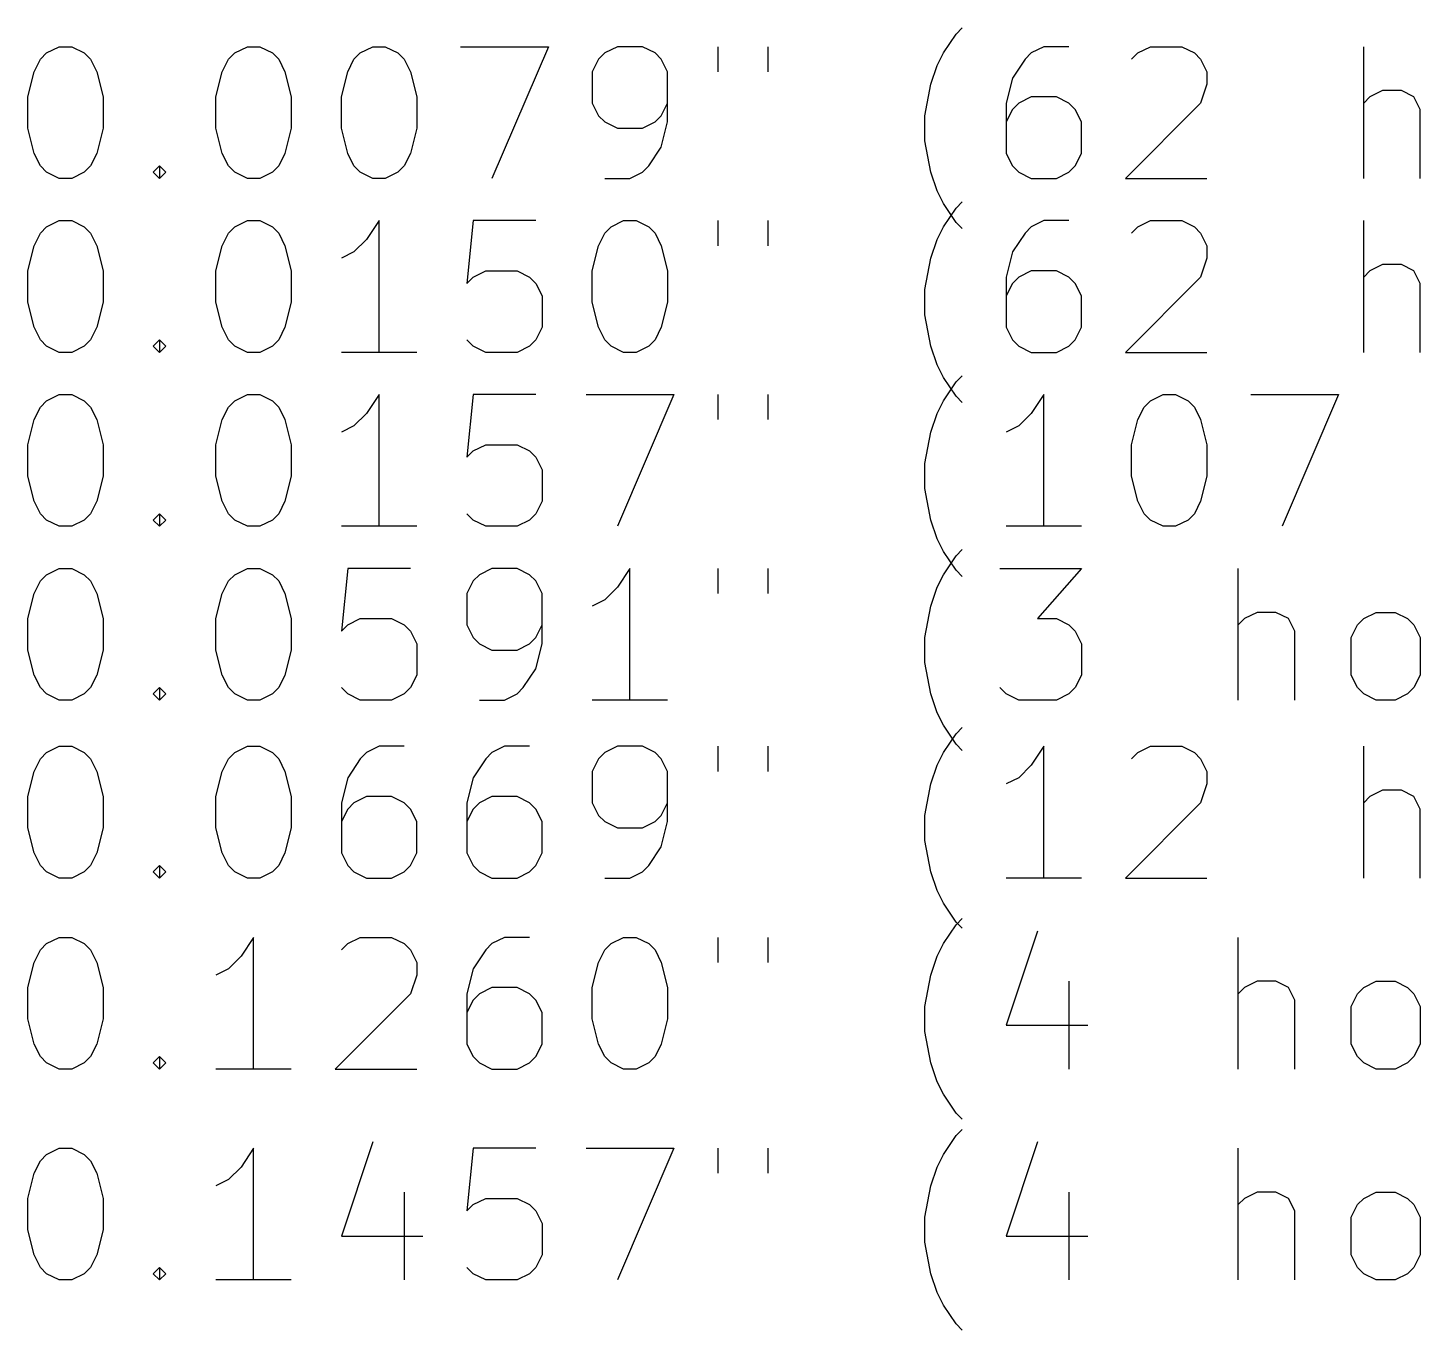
# Model space of a CAD drawing. Extents: x 101 to 193, y -175 to -54.
# Drawn here: x 124.63 to 145.77, y -174.77 to -155 of the extents above; entities that cross this region are included whole.
import ezdxf

# ---------------------------------------------------------------- set-up
doc = ezdxf.new("R2010")
doc.units = 0
doc.layers.add('BLACK', color=7, linetype='CONTINUOUS')

msp = doc.modelspace()

# ---------------------------------------------------------------- linework, layer by layer
at = {"layer": 'BLACK', "linetype": 'CONTINUOUS'}
for p, q in [((138.534914, -155.383076), (138.72539, -155.097361)), ((138.72539, -155.097361), (138.820629, -155.002123)), ((124.820627, -155.478314), (124.915865, -155.383076)), ((124.915865, -155.383076), (125.106341, -155.287838)), ((125.106341, -155.287838), (125.296818, -155.287838)), ((125.296818, -155.287838), (125.487294, -155.383076)), ((125.487294, -155.383076), (125.582532, -155.478314)), ((127.67777, -155.478314), (127.773008, -155.383076)), ((127.773008, -155.383076), (127.963484, -155.287838)), ((127.963484, -155.287838), (128.153961, -155.287838)), ((128.153961, -155.287838), (128.344437, -155.383076)), ((128.344437, -155.383076), (128.439675, -155.478314)), ((129.582532, -155.478314), (129.67777, -155.383076)), ((129.67777, -155.383076), (129.868246, -155.287838)), ((129.868246, -155.287838), (130.058723, -155.287838)), ((130.058723, -155.287838), (130.249199, -155.383076)), ((130.249199, -155.383076), (130.344437, -155.478314)), ((131.20158, -155.287838), (132.534913, -155.287838)), ((132.534913, -155.287838), (131.67777, -157.287838)), ((133.392056, -155.383076), (133.296818, -155.478314)), ((133.582532, -155.287838), (133.392056, -155.383076)), ((133.963485, -155.287838), (133.582532, -155.287838)), ((134.153961, -155.383076), (133.963485, -155.287838)), ((134.249199, -155.478314), (134.153961, -155.383076)), ((135.106342, -155.287838), (135.106342, -155.66879)), ((135.868247, -155.287838), (135.868247, -155.66879)), ((138.439676, -155.573552), (138.534914, -155.383076)), ((139.868247, -155.383076), (139.773009, -155.478314)), ((140.058723, -155.287838), (139.868247, -155.383076)), ((140.439676, -155.287838), (140.058723, -155.287838)), ((141.392057, -155.478314), (141.487295, -155.383076)), ((141.487295, -155.383076), (141.677771, -155.287838)), ((141.677771, -155.287838), (142.153962, -155.287838)), ((142.153962, -155.287838), (142.344438, -155.383076)), ((142.344438, -155.383076), (142.439676, -155.478314)), ((144.915867, -157.287838), (144.915867, -155.287838)), ((124.725389, -155.66879), (124.820627, -155.478314)), ((125.582532, -155.478314), (125.67777, -155.66879)), ((127.582532, -155.66879), (127.67777, -155.478314)), ((128.439675, -155.478314), (128.534913, -155.66879)), ((129.487294, -155.66879), (129.582532, -155.478314)), ((130.344437, -155.478314), (130.439675, -155.66879)), ((133.296818, -155.478314), (133.20158, -155.66879)), ((134.344437, -155.66879), (134.249199, -155.478314)), ((138.344438, -155.859266), (138.439676, -155.573552)), ((139.773009, -155.478314), (139.582533, -155.764028)), ((142.439676, -155.478314), (142.534914, -155.66879)), ((124.630151, -156.049742), (124.725389, -155.66879)), ((125.67777, -155.66879), (125.773008, -156.049742)), ((127.487294, -156.049742), (127.582532, -155.66879)), ((128.534913, -155.66879), (128.630151, -156.049742)), ((129.392056, -156.049742), (129.487294, -155.66879)), ((130.439675, -155.66879), (130.534913, -156.049742)), ((133.20158, -155.66879), (133.20158, -156.14498)), ((134.344437, -156.430695), (134.344437, -155.66879)), ((139.582533, -155.764028), (139.487295, -156.14498)), ((142.534914, -155.66879), (142.534914, -155.859266)), ((138.2492, -156.335457), (138.344438, -155.859266)), ((142.534914, -155.859266), (142.439676, -156.14498)), ((145.201581, -155.954504), (145.011105, -156.049742)), ((145.487296, -155.954504), (145.201581, -155.954504)), ((145.677772, -156.049742), (145.487296, -155.954504)), ((124.630151, -156.525933), (124.630151, -156.049742)), ((125.773008, -156.049742), (125.773008, -156.525933)), ((127.487294, -156.525933), (127.487294, -156.049742)), ((128.630151, -156.049742), (128.630151, -156.525933)), ((129.392056, -156.525933), (129.392056, -156.049742)), ((130.534913, -156.049742), (130.534913, -156.525933)), ((133.20158, -156.14498), (133.296818, -156.335457)), ((134.249199, -156.335457), (134.344437, -156.14498)), ((139.487295, -156.14498), (139.487295, -156.906885)), ((139.582533, -156.240219), (139.487295, -156.430695)), ((139.677771, -156.14498), (139.582533, -156.240219)), ((139.868247, -156.049742), (139.677771, -156.14498)), ((140.2492, -156.049742), (139.868247, -156.049742)), ((140.439676, -156.14498), (140.2492, -156.049742)), ((140.534914, -156.240219), (140.439676, -156.14498)), ((140.630152, -156.430695), (140.534914, -156.240219)), ((142.439676, -156.14498), (141.296819, -157.287838)), ((145.011105, -156.049742), (144.915867, -156.14498)), ((145.77301, -156.240219), (145.677772, -156.049742)), ((145.77301, -157.287838), (145.77301, -156.240219)), ((133.296818, -156.335457), (133.392056, -156.430695)), ((133.392056, -156.430695), (133.582532, -156.525933)), ((133.963485, -156.525933), (134.153961, -156.430695)), ((134.153961, -156.430695), (134.249199, -156.335457)), ((134.249199, -156.811647), (134.344437, -156.430695)), ((138.2492, -156.716409), (138.2492, -156.335457)), ((140.630152, -156.906885), (140.630152, -156.430695)), ((124.725389, -156.906885), (124.630151, -156.525933)), ((125.773008, -156.525933), (125.67777, -156.906885)), ((127.582532, -156.906885), (127.487294, -156.525933)), ((128.630151, -156.525933), (128.534913, -156.906885)), ((129.487294, -156.906885), (129.392056, -156.525933)), ((130.534913, -156.525933), (130.439675, -156.906885)), ((133.582532, -156.525933), (133.963485, -156.525933)), ((134.058723, -157.097361), (134.249199, -156.811647)), ((138.344438, -157.1926), (138.2492, -156.716409)), ((124.820627, -157.097361), (124.725389, -156.906885)), ((125.67777, -156.906885), (125.582532, -157.097361)), ((127.67777, -157.097361), (127.582532, -156.906885)), ((128.534913, -156.906885), (128.439675, -157.097361)), ((129.582532, -157.097361), (129.487294, -156.906885)), ((130.439675, -156.906885), (130.344437, -157.097361)), ((139.487295, -156.906885), (139.582533, -157.097361)), ((140.534914, -157.097361), (140.630152, -156.906885)), ((124.915865, -157.1926), (124.820627, -157.097361)), ((125.106341, -157.287838), (124.915865, -157.1926)), ((125.296818, -157.287838), (125.106341, -157.287838)), ((125.487294, -157.1926), (125.296818, -157.287838)), ((125.582532, -157.097361), (125.487294, -157.1926)), ((126.534913, -157.1926), (126.630151, -157.097361)), ((126.630151, -157.287838), (126.534913, -157.1926)), ((126.630151, -157.097361), (126.725389, -157.1926)), ((126.630151, -157.097361), (126.630151, -157.287838)), ((126.725389, -157.1926), (126.630151, -157.287838)), ((127.773008, -157.1926), (127.67777, -157.097361)), ((127.963484, -157.287838), (127.773008, -157.1926)), ((128.153961, -157.287838), (127.963484, -157.287838)), ((128.344437, -157.1926), (128.153961, -157.287838)), ((128.439675, -157.097361), (128.344437, -157.1926)), ((129.67777, -157.1926), (129.582532, -157.097361)), ((129.868246, -157.287838), (129.67777, -157.1926)), ((130.058723, -157.287838), (129.868246, -157.287838)), ((130.249199, -157.1926), (130.058723, -157.287838)), ((130.344437, -157.097361), (130.249199, -157.1926)), ((133.392056, -157.287838), (133.773008, -157.287838)), ((133.773008, -157.287838), (133.963485, -157.1926)), ((133.963485, -157.1926), (134.058723, -157.097361)), ((138.439676, -157.478314), (138.344438, -157.1926)), ((139.582533, -157.097361), (139.677771, -157.1926)), ((139.677771, -157.1926), (139.868247, -157.287838)), ((139.868247, -157.287838), (140.2492, -157.287838)), ((140.2492, -157.287838), (140.439676, -157.1926)), ((140.439676, -157.1926), (140.534914, -157.097361)), ((141.296819, -157.287838), (142.534914, -157.287838)), ((138.534914, -157.66879), (138.439676, -157.478314)), ((138.72539, -157.954504), (138.534914, -157.66879)), ((138.72539, -157.737361), (138.820629, -157.642123)), ((124.915865, -158.023076), (125.106341, -157.927838)), ((125.106341, -157.927838), (125.296818, -157.927838)), ((125.296818, -157.927838), (125.487294, -158.023076)), ((127.773008, -158.023076), (127.963484, -157.927838)), ((127.963484, -157.927838), (128.153961, -157.927838)), ((128.153961, -157.927838), (128.344437, -158.023076)), ((129.963484, -157.927838), (129.773008, -158.213552)), ((129.963484, -159.927838), (129.963484, -157.927838)), ((131.392056, -157.927838), (131.296818, -158.880219)), ((132.344437, -157.927838), (131.392056, -157.927838)), ((133.487294, -158.023076), (133.67777, -157.927838)), ((133.67777, -157.927838), (133.868247, -157.927838)), ((133.868247, -157.927838), (134.058723, -158.023076)), ((135.106342, -157.927838), (135.106342, -158.30879)), ((135.868247, -157.927838), (135.868247, -158.30879)), ((138.534914, -158.023076), (138.72539, -157.737361)), ((140.058723, -157.927838), (139.868247, -158.023076)), ((140.439676, -157.927838), (140.058723, -157.927838)), ((141.487295, -158.023076), (141.677771, -157.927838)), ((141.677771, -157.927838), (142.153962, -157.927838)), ((142.153962, -157.927838), (142.344438, -158.023076)), ((144.915867, -159.927838), (144.915867, -157.927838)), ((124.725389, -158.30879), (124.820627, -158.118314)), ((124.820627, -158.118314), (124.915865, -158.023076)), ((125.487294, -158.023076), (125.582532, -158.118314)), ((125.582532, -158.118314), (125.67777, -158.30879)), ((127.582532, -158.30879), (127.67777, -158.118314)), ((127.67777, -158.118314), (127.773008, -158.023076)), ((128.344437, -158.023076), (128.439675, -158.118314)), ((128.439675, -158.118314), (128.534913, -158.30879)), ((133.296818, -158.30879), (133.392056, -158.118314)), ((133.392056, -158.118314), (133.487294, -158.023076)), ((134.058723, -158.023076), (134.153961, -158.118314)), ((134.153961, -158.118314), (134.249199, -158.30879)), ((138.439676, -158.213552), (138.534914, -158.023076)), ((138.820629, -158.049742), (138.72539, -157.954504)), ((139.773009, -158.118314), (139.582533, -158.404028)), ((139.868247, -158.023076), (139.773009, -158.118314)), ((141.392057, -158.118314), (141.487295, -158.023076)), ((142.344438, -158.023076), (142.439676, -158.118314)), ((142.439676, -158.118314), (142.534914, -158.30879)), ((124.630151, -158.689742), (124.725389, -158.30879)), ((125.67777, -158.30879), (125.773008, -158.689742)), ((127.487294, -158.689742), (127.582532, -158.30879)), ((128.534913, -158.30879), (128.630151, -158.689742)), ((129.773008, -158.213552), (129.582532, -158.404028)), ((133.20158, -158.689742), (133.296818, -158.30879)), ((134.249199, -158.30879), (134.344437, -158.689742)), ((138.344438, -158.499266), (138.439676, -158.213552)), ((142.534914, -158.30879), (142.534914, -158.499266)), ((129.582532, -158.404028), (129.392056, -158.499266)), ((138.2492, -158.975457), (138.344438, -158.499266)), ((139.582533, -158.404028), (139.487295, -158.78498)), ((142.534914, -158.499266), (142.439676, -158.78498)), ((124.630151, -159.165933), (124.630151, -158.689742)), ((125.773008, -158.689742), (125.773008, -159.165933)), ((127.487294, -159.165933), (127.487294, -158.689742)), ((128.630151, -158.689742), (128.630151, -159.165933)), ((131.392056, -158.78498), (131.582532, -158.689742)), ((131.582532, -158.689742), (132.058723, -158.689742)), ((132.058723, -158.689742), (132.249199, -158.78498)), ((133.20158, -159.165933), (133.20158, -158.689742)), ((134.344437, -158.689742), (134.344437, -159.165933)), ((139.868247, -158.689742), (139.677771, -158.78498)), ((140.2492, -158.689742), (139.868247, -158.689742)), ((140.439676, -158.78498), (140.2492, -158.689742)), ((145.011105, -158.689742), (144.915867, -158.78498)), ((145.201581, -158.594504), (145.011105, -158.689742)), ((145.487296, -158.594504), (145.201581, -158.594504)), ((145.677772, -158.689742), (145.487296, -158.594504)), ((145.77301, -158.880219), (145.677772, -158.689742)), ((131.296818, -158.880219), (131.392056, -158.78498)), ((132.249199, -158.78498), (132.344437, -158.880219)), ((132.344437, -158.880219), (132.439675, -159.070695)), ((138.2492, -159.356409), (138.2492, -158.975457)), ((139.487295, -158.78498), (139.487295, -159.546885)), ((139.582533, -158.880219), (139.487295, -159.070695)), ((139.677771, -158.78498), (139.582533, -158.880219)), ((140.534914, -158.880219), (140.439676, -158.78498)), ((140.630152, -159.070695), (140.534914, -158.880219)), ((142.439676, -158.78498), (141.296819, -159.927838)), ((145.77301, -159.927838), (145.77301, -158.880219)), ((124.725389, -159.546885), (124.630151, -159.165933)), ((125.773008, -159.165933), (125.67777, -159.546885)), ((127.582532, -159.546885), (127.487294, -159.165933)), ((128.630151, -159.165933), (128.534913, -159.546885)), ((132.439675, -159.070695), (132.439675, -159.546885)), ((133.296818, -159.546885), (133.20158, -159.165933)), ((134.344437, -159.165933), (134.249199, -159.546885)), ((140.630152, -159.546885), (140.630152, -159.070695)), ((138.344438, -159.8326), (138.2492, -159.356409)), ((124.820627, -159.737361), (124.725389, -159.546885)), ((125.67777, -159.546885), (125.582532, -159.737361)), ((127.67777, -159.737361), (127.582532, -159.546885)), ((128.534913, -159.546885), (128.439675, -159.737361)), ((132.439675, -159.546885), (132.344437, -159.737361)), ((133.392056, -159.737361), (133.296818, -159.546885)), ((134.249199, -159.546885), (134.153961, -159.737361)), ((139.487295, -159.546885), (139.582533, -159.737361)), ((140.534914, -159.737361), (140.630152, -159.546885)), ((124.915865, -159.8326), (124.820627, -159.737361)), ((125.106341, -159.927838), (124.915865, -159.8326)), ((125.487294, -159.8326), (125.296818, -159.927838)), ((125.582532, -159.737361), (125.487294, -159.8326)), ((126.534913, -159.8326), (126.630151, -159.737361)), ((126.630151, -159.927838), (126.534913, -159.8326)), ((126.630151, -159.737361), (126.725389, -159.8326)), ((126.630151, -159.737361), (126.630151, -159.927838)), ((126.725389, -159.8326), (126.630151, -159.927838)), ((127.773008, -159.8326), (127.67777, -159.737361)), ((127.963484, -159.927838), (127.773008, -159.8326)), ((128.344437, -159.8326), (128.153961, -159.927838)), ((128.439675, -159.737361), (128.344437, -159.8326)), ((131.392056, -159.8326), (131.296818, -159.737361)), ((131.582532, -159.927838), (131.392056, -159.8326)), ((132.249199, -159.8326), (132.058723, -159.927838)), ((132.344437, -159.737361), (132.249199, -159.8326)), ((133.487294, -159.8326), (133.392056, -159.737361)), ((133.67777, -159.927838), (133.487294, -159.8326)), ((134.058723, -159.8326), (133.868247, -159.927838)), ((134.153961, -159.737361), (134.058723, -159.8326)), ((138.439676, -160.118314), (138.344438, -159.8326)), ((139.582533, -159.737361), (139.677771, -159.8326)), ((139.677771, -159.8326), (139.868247, -159.927838)), ((140.2492, -159.927838), (140.439676, -159.8326)), ((140.439676, -159.8326), (140.534914, -159.737361)), ((125.296818, -159.927838), (125.106341, -159.927838)), ((128.153961, -159.927838), (127.963484, -159.927838)), ((130.534913, -159.927838), (129.392056, -159.927838)), ((132.058723, -159.927838), (131.582532, -159.927838)), ((133.868247, -159.927838), (133.67777, -159.927838)), ((139.868247, -159.927838), (140.2492, -159.927838)), ((141.296819, -159.927838), (142.534914, -159.927838)), ((138.534914, -160.30879), (138.439676, -160.118314)), ((138.72539, -160.594504), (138.534914, -160.30879)), ((138.534914, -160.663076), (138.72539, -160.377361)), ((138.72539, -160.377361), (138.820629, -160.282123)), ((124.820627, -160.758314), (124.915865, -160.663076)), ((124.915865, -160.663076), (125.106341, -160.567838)), ((125.106341, -160.567838), (125.296818, -160.567838)), ((125.296818, -160.567838), (125.487294, -160.663076)), ((125.487294, -160.663076), (125.582532, -160.758314)), ((127.67777, -160.758314), (127.773008, -160.663076)), ((127.773008, -160.663076), (127.963484, -160.567838)), ((127.963484, -160.567838), (128.153961, -160.567838)), ((128.153961, -160.567838), (128.344437, -160.663076)), ((128.344437, -160.663076), (128.439675, -160.758314)), ((129.963484, -160.567838), (129.773008, -160.853552)), ((129.963484, -162.567838), (129.963484, -160.567838)), ((131.392056, -160.567838), (131.296818, -161.520219)), ((132.344437, -160.567838), (131.392056, -160.567838)), ((133.106342, -160.567838), (134.439675, -160.567838)), ((134.439675, -160.567838), (133.582532, -162.567838)), ((135.106342, -160.567838), (135.106342, -160.94879)), ((135.868247, -160.567838), (135.868247, -160.94879)), ((138.439676, -160.853552), (138.534914, -160.663076)), ((138.820629, -160.689742), (138.72539, -160.594504)), ((140.058723, -160.567838), (139.868247, -160.853552)), ((140.058723, -162.567838), (140.058723, -160.567838)), ((141.582533, -160.758314), (141.677771, -160.663076)), ((141.677771, -160.663076), (141.868247, -160.567838)), ((141.868247, -160.567838), (142.058724, -160.567838)), ((142.058724, -160.567838), (142.2492, -160.663076)), ((142.2492, -160.663076), (142.344438, -160.758314)), ((143.201581, -160.567838), (144.534914, -160.567838)), ((144.534914, -160.567838), (143.677771, -162.567838)), ((124.725389, -160.94879), (124.820627, -160.758314)), ((125.582532, -160.758314), (125.67777, -160.94879)), ((127.582532, -160.94879), (127.67777, -160.758314)), ((128.439675, -160.758314), (128.534913, -160.94879)), ((129.773008, -160.853552), (129.582532, -161.044028)), ((138.344438, -161.139266), (138.439676, -160.853552)), ((139.868247, -160.853552), (139.677771, -161.044028)), ((141.487295, -160.94879), (141.582533, -160.758314)), ((142.344438, -160.758314), (142.439676, -160.94879)), ((124.630151, -161.329742), (124.725389, -160.94879)), ((125.67777, -160.94879), (125.773008, -161.329742)), ((127.487294, -161.329742), (127.582532, -160.94879)), ((128.534913, -160.94879), (128.630151, -161.329742)), ((129.582532, -161.044028), (129.392056, -161.139266)), ((139.677771, -161.044028), (139.487295, -161.139266)), ((141.392057, -161.329742), (141.487295, -160.94879)), ((142.439676, -160.94879), (142.534914, -161.329742)), ((138.2492, -161.615457), (138.344438, -161.139266)), ((124.630151, -161.805933), (124.630151, -161.329742)), ((125.773008, -161.329742), (125.773008, -161.805933)), ((127.487294, -161.805933), (127.487294, -161.329742)), ((128.630151, -161.329742), (128.630151, -161.805933)), ((131.296818, -161.520219), (131.392056, -161.42498)), ((131.392056, -161.42498), (131.582532, -161.329742)), ((131.582532, -161.329742), (132.058723, -161.329742)), ((132.058723, -161.329742), (132.249199, -161.42498)), ((132.249199, -161.42498), (132.344437, -161.520219)), ((132.344437, -161.520219), (132.439675, -161.710695)), ((141.392057, -161.805933), (141.392057, -161.329742)), ((142.534914, -161.329742), (142.534914, -161.805933)), ((132.439675, -161.710695), (132.439675, -162.186885)), ((138.2492, -161.996409), (138.2492, -161.615457)), ((124.725389, -162.186885), (124.630151, -161.805933)), ((125.773008, -161.805933), (125.67777, -162.186885)), ((127.582532, -162.186885), (127.487294, -161.805933)), ((128.630151, -161.805933), (128.534913, -162.186885)), ((141.487295, -162.186885), (141.392057, -161.805933)), ((142.534914, -161.805933), (142.439676, -162.186885)), ((138.344438, -162.4726), (138.2492, -161.996409)), ((124.820627, -162.377361), (124.725389, -162.186885)), ((125.67777, -162.186885), (125.582532, -162.377361)), ((127.67777, -162.377361), (127.582532, -162.186885)), ((128.534913, -162.186885), (128.439675, -162.377361)), ((132.439675, -162.186885), (132.344437, -162.377361)), ((141.582533, -162.377361), (141.487295, -162.186885)), ((142.439676, -162.186885), (142.344438, -162.377361)), ((124.915865, -162.4726), (124.820627, -162.377361)), ((125.106341, -162.567838), (124.915865, -162.4726)), ((125.296818, -162.567838), (125.106341, -162.567838)), ((125.487294, -162.4726), (125.296818, -162.567838)), ((125.582532, -162.377361), (125.487294, -162.4726)), ((126.534913, -162.4726), (126.630151, -162.377361)), ((126.630151, -162.567838), (126.534913, -162.4726)), ((126.630151, -162.377361), (126.725389, -162.4726)), ((126.630151, -162.377361), (126.630151, -162.567838)), ((126.725389, -162.4726), (126.630151, -162.567838)), ((127.773008, -162.4726), (127.67777, -162.377361)), ((127.963484, -162.567838), (127.773008, -162.4726)), ((128.153961, -162.567838), (127.963484, -162.567838)), ((128.344437, -162.4726), (128.153961, -162.567838)), ((128.439675, -162.377361), (128.344437, -162.4726)), ((130.534913, -162.567838), (129.392056, -162.567838)), ((131.392056, -162.4726), (131.296818, -162.377361)), ((131.582532, -162.567838), (131.392056, -162.4726)), ((132.058723, -162.567838), (131.582532, -162.567838)), ((132.249199, -162.4726), (132.058723, -162.567838)), ((132.344437, -162.377361), (132.249199, -162.4726)), ((138.439676, -162.758314), (138.344438, -162.4726)), ((140.630152, -162.567838), (139.487295, -162.567838)), ((141.677771, -162.4726), (141.582533, -162.377361)), ((141.868247, -162.567838), (141.677771, -162.4726)), ((142.058724, -162.567838), (141.868247, -162.567838)), ((142.2492, -162.4726), (142.058724, -162.567838)), ((142.344438, -162.377361), (142.2492, -162.4726)), ((138.534914, -162.94879), (138.439676, -162.758314)), ((138.72539, -163.234504), (138.534914, -162.94879)), ((138.72539, -163.017361), (138.820629, -162.922123)), ((124.915865, -163.303076), (125.106341, -163.207838)), ((125.106341, -163.207838), (125.296818, -163.207838)), ((125.296818, -163.207838), (125.487294, -163.303076)), ((127.773008, -163.303076), (127.963484, -163.207838)), ((127.963484, -163.207838), (128.153961, -163.207838)), ((128.153961, -163.207838), (128.344437, -163.303076)), ((129.487294, -163.207838), (129.392056, -164.160219)), ((130.439675, -163.207838), (129.487294, -163.207838)), ((131.67777, -163.207838), (131.487294, -163.303076)), ((132.058723, -163.207838), (131.67777, -163.207838)), ((132.249199, -163.303076), (132.058723, -163.207838)), ((133.773008, -163.207838), (133.582532, -163.493552)), ((133.773008, -165.207838), (133.773008, -163.207838)), ((135.106342, -163.207838), (135.106342, -163.58879)), ((135.868247, -163.207838), (135.868247, -163.58879)), ((138.534914, -163.303076), (138.72539, -163.017361)), ((139.392057, -163.207838), (140.630152, -163.207838)), ((140.630152, -163.207838), (139.963485, -163.969742)), ((143.011105, -165.207838), (143.011105, -163.207838)), ((124.725389, -163.58879), (124.820627, -163.398314)), ((124.820627, -163.398314), (124.915865, -163.303076)), ((125.487294, -163.303076), (125.582532, -163.398314)), ((125.582532, -163.398314), (125.67777, -163.58879)), ((127.582532, -163.58879), (127.67777, -163.398314)), ((127.67777, -163.398314), (127.773008, -163.303076)), ((128.344437, -163.303076), (128.439675, -163.398314)), ((128.439675, -163.398314), (128.534913, -163.58879)), ((131.392056, -163.398314), (131.296818, -163.58879)), ((131.487294, -163.303076), (131.392056, -163.398314)), ((132.344437, -163.398314), (132.249199, -163.303076)), ((132.439675, -163.58879), (132.344437, -163.398314)), ((138.439676, -163.493552), (138.534914, -163.303076)), ((138.820629, -163.329742), (138.72539, -163.234504)), ((124.630151, -163.969742), (124.725389, -163.58879)), ((125.67777, -163.58879), (125.773008, -163.969742)), ((127.487294, -163.969742), (127.582532, -163.58879)), ((128.534913, -163.58879), (128.630151, -163.969742)), ((131.296818, -163.58879), (131.296818, -164.06498)), ((132.439675, -164.350695), (132.439675, -163.58879)), ((133.582532, -163.493552), (133.392056, -163.684028)), ((138.344438, -163.779266), (138.439676, -163.493552)), ((133.392056, -163.684028), (133.20158, -163.779266)), ((138.2492, -164.255457), (138.344438, -163.779266)), ((124.630151, -164.445933), (124.630151, -163.969742)), ((125.773008, -163.969742), (125.773008, -164.445933)), ((127.487294, -164.445933), (127.487294, -163.969742)), ((128.630151, -163.969742), (128.630151, -164.445933)), ((129.392056, -164.160219), (129.487294, -164.06498)), ((129.487294, -164.06498), (129.67777, -163.969742)), ((129.67777, -163.969742), (130.153961, -163.969742)), ((130.153961, -163.969742), (130.344437, -164.06498)), ((130.344437, -164.06498), (130.439675, -164.160219)), ((131.296818, -164.06498), (131.392056, -164.255457)), ((132.344437, -164.255457), (132.439675, -164.06498)), ((139.963485, -163.969742), (140.2492, -163.969742)), ((140.2492, -163.969742), (140.439676, -164.06498)), ((140.439676, -164.06498), (140.534914, -164.160219)), ((143.106343, -163.969742), (143.011105, -164.06498)), ((143.296819, -163.874504), (143.106343, -163.969742)), ((143.582534, -163.874504), (143.296819, -163.874504)), ((143.77301, -163.969742), (143.582534, -163.874504)), ((143.868248, -164.160219), (143.77301, -163.969742)), ((144.725391, -164.255457), (144.820629, -164.06498)), ((144.820629, -164.06498), (144.915867, -163.969742)), ((144.915867, -163.969742), (145.106343, -163.874504)), ((145.106343, -163.874504), (145.392058, -163.874504)), ((145.392058, -163.874504), (145.582534, -163.969742)), ((145.582534, -163.969742), (145.677772, -164.06498)), ((145.677772, -164.06498), (145.77301, -164.255457)), ((130.439675, -164.160219), (130.534913, -164.350695)), ((131.392056, -164.255457), (131.487294, -164.350695)), ((132.249199, -164.350695), (132.344437, -164.255457)), ((138.2492, -164.636409), (138.2492, -164.255457)), ((140.534914, -164.160219), (140.630152, -164.350695)), ((143.868248, -165.207838), (143.868248, -164.160219)), ((144.725391, -164.826885), (144.725391, -164.255457)), ((145.77301, -164.255457), (145.77301, -164.826885)), ((124.725389, -164.826885), (124.630151, -164.445933)), ((125.773008, -164.445933), (125.67777, -164.826885)), ((127.582532, -164.826885), (127.487294, -164.445933)), ((128.630151, -164.445933), (128.534913, -164.826885)), ((130.534913, -164.350695), (130.534913, -164.826885)), ((131.487294, -164.350695), (131.67777, -164.445933)), ((131.67777, -164.445933), (132.058723, -164.445933)), ((132.058723, -164.445933), (132.249199, -164.350695)), ((132.344437, -164.731647), (132.439675, -164.350695)), ((140.630152, -164.350695), (140.630152, -164.826885)), ((138.344438, -165.1126), (138.2492, -164.636409)), ((124.820627, -165.017361), (124.725389, -164.826885)), ((125.67777, -164.826885), (125.582532, -165.017361)), ((127.67777, -165.017361), (127.582532, -164.826885)), ((128.534913, -164.826885), (128.439675, -165.017361)), ((130.534913, -164.826885), (130.439675, -165.017361)), ((132.153961, -165.017361), (132.344437, -164.731647)), ((140.630152, -164.826885), (140.534914, -165.017361)), ((144.820629, -165.017361), (144.725391, -164.826885)), ((145.77301, -164.826885), (145.677772, -165.017361)), ((124.915865, -165.1126), (124.820627, -165.017361)), ((125.106341, -165.207838), (124.915865, -165.1126)), ((125.487294, -165.1126), (125.296818, -165.207838)), ((125.582532, -165.017361), (125.487294, -165.1126)), ((126.534913, -165.1126), (126.630151, -165.017361)), ((126.630151, -165.207838), (126.534913, -165.1126)), ((126.630151, -165.017361), (126.725389, -165.1126)), ((126.630151, -165.017361), (126.630151, -165.207838)), ((126.725389, -165.1126), (126.630151, -165.207838)), ((127.773008, -165.1126), (127.67777, -165.017361)), ((127.963484, -165.207838), (127.773008, -165.1126)), ((128.344437, -165.1126), (128.153961, -165.207838)), ((128.439675, -165.017361), (128.344437, -165.1126)), ((129.487294, -165.1126), (129.392056, -165.017361)), ((129.67777, -165.207838), (129.487294, -165.1126)), ((130.344437, -165.1126), (130.153961, -165.207838)), ((130.439675, -165.017361), (130.344437, -165.1126)), ((131.868246, -165.207838), (132.058723, -165.1126)), ((132.058723, -165.1126), (132.153961, -165.017361)), ((138.439676, -165.398314), (138.344438, -165.1126)), ((139.487295, -165.1126), (139.392057, -165.017361)), ((139.677771, -165.207838), (139.487295, -165.1126)), ((140.439676, -165.1126), (140.2492, -165.207838)), ((140.534914, -165.017361), (140.439676, -165.1126)), ((144.915867, -165.1126), (144.820629, -165.017361)), ((145.106343, -165.207838), (144.915867, -165.1126)), ((145.582534, -165.1126), (145.392058, -165.207838)), ((145.677772, -165.017361), (145.582534, -165.1126)), ((125.296818, -165.207838), (125.106341, -165.207838)), ((128.153961, -165.207838), (127.963484, -165.207838)), ((130.153961, -165.207838), (129.67777, -165.207838)), ((131.487294, -165.207838), (131.868246, -165.207838)), ((134.344437, -165.207838), (133.20158, -165.207838)), ((140.2492, -165.207838), (139.677771, -165.207838)), ((145.392058, -165.207838), (145.106343, -165.207838)), ((138.534914, -165.58879), (138.439676, -165.398314)), ((138.72539, -165.874504), (138.534914, -165.58879)), ((138.534914, -166.003076), (138.72539, -165.717361)), ((138.72539, -165.717361), (138.820629, -165.622123)), ((124.915865, -166.003076), (125.106341, -165.907838)), ((125.106341, -165.907838), (125.296818, -165.907838)), ((125.296818, -165.907838), (125.487294, -166.003076)), ((127.773008, -166.003076), (127.963484, -165.907838)), ((127.963484, -165.907838), (128.153961, -165.907838)), ((128.153961, -165.907838), (128.344437, -166.003076)), ((129.963484, -165.907838), (129.773008, -166.003076)), ((130.344437, -165.907838), (129.963484, -165.907838)), ((131.868246, -165.907838), (131.67777, -166.003076)), ((132.249199, -165.907838), (131.868246, -165.907838)), ((133.582532, -165.907838), (133.392056, -166.003076)), ((133.963485, -165.907838), (133.582532, -165.907838)), ((134.153961, -166.003076), (133.963485, -165.907838)), ((135.106342, -165.907838), (135.106342, -166.28879)), ((135.868247, -165.907838), (135.868247, -166.28879)), ((138.820629, -165.969742), (138.72539, -165.874504)), ((140.058723, -165.907838), (139.868247, -166.193552)), ((140.058723, -167.907838), (140.058723, -165.907838)), ((141.487295, -166.003076), (141.677771, -165.907838)), ((141.677771, -165.907838), (142.153962, -165.907838)), ((142.153962, -165.907838), (142.344438, -166.003076)), ((144.915867, -167.907838), (144.915867, -165.907838)), ((124.725389, -166.28879), (124.820627, -166.098314)), ((124.820627, -166.098314), (124.915865, -166.003076)), ((125.487294, -166.003076), (125.582532, -166.098314)), ((125.582532, -166.098314), (125.67777, -166.28879)), ((127.582532, -166.28879), (127.67777, -166.098314)), ((127.67777, -166.098314), (127.773008, -166.003076)), ((128.344437, -166.003076), (128.439675, -166.098314)), ((128.439675, -166.098314), (128.534913, -166.28879)), ((129.67777, -166.098314), (129.487294, -166.384028)), ((129.773008, -166.003076), (129.67777, -166.098314)), ((131.582532, -166.098314), (131.392056, -166.384028)), ((131.67777, -166.003076), (131.582532, -166.098314)), ((133.296818, -166.098314), (133.20158, -166.28879)), ((133.392056, -166.003076), (133.296818, -166.098314)), ((134.249199, -166.098314), (134.153961, -166.003076)), ((134.344437, -166.28879), (134.249199, -166.098314)), ((138.439676, -166.193552), (138.534914, -166.003076)), ((141.392057, -166.098314), (141.487295, -166.003076)), ((142.344438, -166.003076), (142.439676, -166.098314)), ((142.439676, -166.098314), (142.534914, -166.28879)), ((124.630151, -166.669742), (124.725389, -166.28879)), ((125.67777, -166.28879), (125.773008, -166.669742)), ((127.487294, -166.669742), (127.582532, -166.28879)), ((128.534913, -166.28879), (128.630151, -166.669742)), ((129.487294, -166.384028), (129.392056, -166.76498)), ((131.392056, -166.384028), (131.296818, -166.76498)), ((133.20158, -166.28879), (133.20158, -166.76498)), ((134.344437, -167.050695), (134.344437, -166.28879)), ((138.344438, -166.479266), (138.439676, -166.193552)), ((139.677771, -166.384028), (139.487295, -166.479266)), ((139.868247, -166.193552), (139.677771, -166.384028)), ((142.534914, -166.28879), (142.534914, -166.479266)), ((138.2492, -166.955457), (138.344438, -166.479266)), ((142.534914, -166.479266), (142.439676, -166.76498)), ((145.201581, -166.574504), (145.011105, -166.669742)), ((145.487296, -166.574504), (145.201581, -166.574504)), ((145.677772, -166.669742), (145.487296, -166.574504)), ((124.630151, -167.145933), (124.630151, -166.669742)), ((125.773008, -166.669742), (125.773008, -167.145933)), ((127.487294, -167.145933), (127.487294, -166.669742)), ((128.630151, -166.669742), (128.630151, -167.145933)), ((129.392056, -166.76498), (129.392056, -167.526885)), ((129.582532, -166.76498), (129.487294, -166.860219)), ((129.773008, -166.669742), (129.582532, -166.76498)), ((130.153961, -166.669742), (129.773008, -166.669742)), ((130.344437, -166.76498), (130.153961, -166.669742)), ((130.439675, -166.860219), (130.344437, -166.76498)), ((131.296818, -166.76498), (131.296818, -167.526885)), ((131.487294, -166.76498), (131.392056, -166.860219)), ((131.67777, -166.669742), (131.487294, -166.76498)), ((132.058723, -166.669742), (131.67777, -166.669742)), ((132.249199, -166.76498), (132.058723, -166.669742)), ((132.344437, -166.860219), (132.249199, -166.76498)), ((133.20158, -166.76498), (133.296818, -166.955457)), ((134.249199, -166.955457), (134.344437, -166.76498)), ((142.439676, -166.76498), (141.296819, -167.907838)), ((145.011105, -166.669742), (144.915867, -166.76498)), ((145.77301, -166.860219), (145.677772, -166.669742)), ((129.487294, -166.860219), (129.392056, -167.050695)), ((130.534913, -167.050695), (130.439675, -166.860219)), ((131.392056, -166.860219), (131.296818, -167.050695)), ((132.439675, -167.050695), (132.344437, -166.860219)), ((133.296818, -166.955457), (133.392056, -167.050695)), ((134.153961, -167.050695), (134.249199, -166.955457)), ((138.2492, -167.336409), (138.2492, -166.955457)), ((145.77301, -167.907838), (145.77301, -166.860219)), ((124.725389, -167.526885), (124.630151, -167.145933)), ((125.773008, -167.145933), (125.67777, -167.526885)), ((127.582532, -167.526885), (127.487294, -167.145933)), ((128.630151, -167.145933), (128.534913, -167.526885)), ((130.534913, -167.526885), (130.534913, -167.050695)), ((132.439675, -167.526885), (132.439675, -167.050695)), ((133.392056, -167.050695), (133.582532, -167.145933)), ((133.582532, -167.145933), (133.963485, -167.145933)), ((133.963485, -167.145933), (134.153961, -167.050695)), ((134.249199, -167.431647), (134.344437, -167.050695)), ((134.058723, -167.717361), (134.249199, -167.431647)), ((138.344438, -167.8126), (138.2492, -167.336409)), ((124.820627, -167.717361), (124.725389, -167.526885)), ((125.67777, -167.526885), (125.582532, -167.717361)), ((127.67777, -167.717361), (127.582532, -167.526885)), ((128.534913, -167.526885), (128.439675, -167.717361)), ((129.392056, -167.526885), (129.487294, -167.717361)), ((130.439675, -167.717361), (130.534913, -167.526885)), ((131.296818, -167.526885), (131.392056, -167.717361)), ((132.344437, -167.717361), (132.439675, -167.526885)), ((124.915865, -167.8126), (124.820627, -167.717361)), ((125.106341, -167.907838), (124.915865, -167.8126)), ((125.487294, -167.8126), (125.296818, -167.907838)), ((125.582532, -167.717361), (125.487294, -167.8126)), ((126.534913, -167.8126), (126.630151, -167.717361)), ((126.630151, -167.907838), (126.534913, -167.8126)), ((126.630151, -167.717361), (126.725389, -167.8126)), ((126.630151, -167.717361), (126.630151, -167.907838)), ((126.725389, -167.8126), (126.630151, -167.907838)), ((127.773008, -167.8126), (127.67777, -167.717361)), ((127.963484, -167.907838), (127.773008, -167.8126)), ((128.344437, -167.8126), (128.153961, -167.907838)), ((128.439675, -167.717361), (128.344437, -167.8126)), ((129.487294, -167.717361), (129.582532, -167.8126)), ((129.582532, -167.8126), (129.773008, -167.907838)), ((130.153961, -167.907838), (130.344437, -167.8126)), ((130.344437, -167.8126), (130.439675, -167.717361)), ((131.392056, -167.717361), (131.487294, -167.8126)), ((131.487294, -167.8126), (131.67777, -167.907838)), ((132.058723, -167.907838), (132.249199, -167.8126)), ((132.249199, -167.8126), (132.344437, -167.717361)), ((133.773008, -167.907838), (133.963485, -167.8126)), ((133.963485, -167.8126), (134.058723, -167.717361)), ((138.439676, -168.098314), (138.344438, -167.8126)), ((125.296818, -167.907838), (125.106341, -167.907838)), ((128.153961, -167.907838), (127.963484, -167.907838)), ((129.773008, -167.907838), (130.153961, -167.907838)), ((131.67777, -167.907838), (132.058723, -167.907838)), ((133.392056, -167.907838), (133.773008, -167.907838)), ((140.630152, -167.907838), (139.487295, -167.907838)), ((141.296819, -167.907838), (142.534914, -167.907838)), ((138.534914, -168.28879), (138.439676, -168.098314)), ((138.72539, -168.574504), (138.534914, -168.28879)), ((138.534914, -168.903076), (138.72539, -168.617361)), ((138.72539, -168.617361), (138.820629, -168.522123)), ((138.820629, -168.669742), (138.72539, -168.574504)), ((139.963485, -168.7126), (139.487295, -170.141171)), ((124.820627, -168.998314), (124.915865, -168.903076)), ((124.915865, -168.903076), (125.106341, -168.807838)), ((125.106341, -168.807838), (125.296818, -168.807838)), ((125.296818, -168.807838), (125.487294, -168.903076)), ((125.487294, -168.903076), (125.582532, -168.998314)), ((128.058722, -168.807838), (127.868246, -169.093552)), ((128.058722, -170.807838), (128.058722, -168.807838)), ((129.392056, -168.998314), (129.487294, -168.903076)), ((129.487294, -168.903076), (129.67777, -168.807838)), ((129.67777, -168.807838), (130.153961, -168.807838)), ((130.153961, -168.807838), (130.344437, -168.903076)), ((130.344437, -168.903076), (130.439675, -168.998314)), ((131.67777, -168.903076), (131.582532, -168.998314)), ((131.868246, -168.807838), (131.67777, -168.903076)), ((132.249199, -168.807838), (131.868246, -168.807838)), ((133.392056, -168.998314), (133.487294, -168.903076)), ((133.487294, -168.903076), (133.67777, -168.807838)), ((133.67777, -168.807838), (133.868247, -168.807838)), ((133.868247, -168.807838), (134.058723, -168.903076)), ((134.058723, -168.903076), (134.153961, -168.998314)), ((135.106342, -168.807838), (135.106342, -169.18879)), ((135.868247, -168.807838), (135.868247, -169.18879)), ((138.439676, -169.093552), (138.534914, -168.903076)), ((143.011105, -170.807838), (143.011105, -168.807838)), ((124.725389, -169.18879), (124.820627, -168.998314)), ((125.582532, -168.998314), (125.67777, -169.18879)), ((127.868246, -169.093552), (127.67777, -169.284028)), ((130.439675, -168.998314), (130.534913, -169.18879)), ((131.582532, -168.998314), (131.392056, -169.284028)), ((133.296818, -169.18879), (133.392056, -168.998314)), ((134.153961, -168.998314), (134.249199, -169.18879)), ((138.344438, -169.379266), (138.439676, -169.093552)), ((124.630151, -169.569742), (124.725389, -169.18879)), ((125.67777, -169.18879), (125.773008, -169.569742)), ((127.67777, -169.284028), (127.487294, -169.379266)), ((130.534913, -169.18879), (130.534913, -169.379266)), ((131.392056, -169.284028), (131.296818, -169.66498)), ((133.20158, -169.569742), (133.296818, -169.18879)), ((134.249199, -169.18879), (134.344437, -169.569742)), ((130.534913, -169.379266), (130.439675, -169.66498)), ((138.2492, -169.855457), (138.344438, -169.379266)), ((140.439676, -169.474504), (140.439676, -170.807838)), ((143.296819, -169.474504), (143.106343, -169.569742)), ((143.582534, -169.474504), (143.296819, -169.474504)), ((143.77301, -169.569742), (143.582534, -169.474504)), ((144.915867, -169.569742), (145.106343, -169.474504)), ((145.106343, -169.474504), (145.392058, -169.474504)), ((145.392058, -169.474504), (145.582534, -169.569742)), ((124.630151, -170.045933), (124.630151, -169.569742)), ((125.773008, -169.569742), (125.773008, -170.045933)), ((130.439675, -169.66498), (129.296818, -170.807838)), ((131.296818, -169.66498), (131.296818, -170.426885)), ((131.392056, -169.760219), (131.296818, -169.950695)), ((131.487294, -169.66498), (131.392056, -169.760219)), ((131.67777, -169.569742), (131.487294, -169.66498)), ((132.058723, -169.569742), (131.67777, -169.569742)), ((132.249199, -169.66498), (132.058723, -169.569742)), ((132.344437, -169.760219), (132.249199, -169.66498)), ((132.439675, -169.950695), (132.344437, -169.760219)), ((133.20158, -170.045933), (133.20158, -169.569742)), ((134.344437, -169.569742), (134.344437, -170.045933)), ((143.106343, -169.569742), (143.011105, -169.66498)), ((143.868248, -169.760219), (143.77301, -169.569742)), ((143.868248, -170.807838), (143.868248, -169.760219)), ((144.725391, -169.855457), (144.820629, -169.66498)), ((144.820629, -169.66498), (144.915867, -169.569742)), ((145.582534, -169.569742), (145.677772, -169.66498)), ((145.677772, -169.66498), (145.77301, -169.855457)), ((132.439675, -170.426885), (132.439675, -169.950695)), ((138.2492, -170.236409), (138.2492, -169.855457)), ((144.725391, -170.426885), (144.725391, -169.855457)), ((145.77301, -169.855457), (145.77301, -170.426885)), ((124.725389, -170.426885), (124.630151, -170.045933)), ((125.773008, -170.045933), (125.67777, -170.426885)), ((133.296818, -170.426885), (133.20158, -170.045933)), ((134.344437, -170.045933), (134.249199, -170.426885)), ((139.487295, -170.141171), (140.72539, -170.141171)), ((138.344438, -170.7126), (138.2492, -170.236409)), ((124.820627, -170.617361), (124.725389, -170.426885)), ((124.915865, -170.7126), (124.820627, -170.617361)), ((125.582532, -170.617361), (125.487294, -170.7126)), ((125.67777, -170.426885), (125.582532, -170.617361)), ((126.534913, -170.7126), (126.630151, -170.617361)), ((126.630151, -170.617361), (126.725389, -170.7126)), ((126.630151, -170.617361), (126.630151, -170.807838)), ((131.296818, -170.426885), (131.392056, -170.617361)), ((131.392056, -170.617361), (131.487294, -170.7126)), ((132.249199, -170.7126), (132.344437, -170.617361)), ((132.344437, -170.617361), (132.439675, -170.426885)), ((133.392056, -170.617361), (133.296818, -170.426885)), ((133.487294, -170.7126), (133.392056, -170.617361)), ((134.153961, -170.617361), (134.058723, -170.7126)), ((134.249199, -170.426885), (134.153961, -170.617361)), ((144.820629, -170.617361), (144.725391, -170.426885)), ((144.915867, -170.7126), (144.820629, -170.617361)), ((145.677772, -170.617361), (145.582534, -170.7126)), ((145.77301, -170.426885), (145.677772, -170.617361)), ((125.106341, -170.807838), (124.915865, -170.7126)), ((125.296818, -170.807838), (125.106341, -170.807838)), ((125.487294, -170.7126), (125.296818, -170.807838)), ((126.630151, -170.807838), (126.534913, -170.7126)), ((126.725389, -170.7126), (126.630151, -170.807838)), ((128.630151, -170.807838), (127.487294, -170.807838)), ((129.296818, -170.807838), (130.534913, -170.807838)), ((131.487294, -170.7126), (131.67777, -170.807838)), ((131.67777, -170.807838), (132.058723, -170.807838)), ((132.058723, -170.807838), (132.249199, -170.7126)), ((133.67777, -170.807838), (133.487294, -170.7126)), ((133.868247, -170.807838), (133.67777, -170.807838)), ((134.058723, -170.7126), (133.868247, -170.807838)), ((138.439676, -170.998314), (138.344438, -170.7126)), ((145.106343, -170.807838), (144.915867, -170.7126)), ((145.392058, -170.807838), (145.106343, -170.807838)), ((145.582534, -170.7126), (145.392058, -170.807838)), ((138.534914, -171.18879), (138.439676, -170.998314)), ((138.72539, -171.474504), (138.534914, -171.18879)), ((138.820629, -171.569742), (138.72539, -171.474504)), ((138.534914, -172.103076), (138.72539, -171.817361)), ((138.72539, -171.817361), (138.820629, -171.722123)), ((124.915865, -172.103076), (125.106341, -172.007838)), ((125.106341, -172.007838), (125.296818, -172.007838)), ((125.296818, -172.007838), (125.487294, -172.103076)), ((128.058722, -172.007838), (127.868246, -172.293552)), ((128.058722, -174.007838), (128.058722, -172.007838)), ((129.868246, -171.9126), (129.392056, -173.341171)), ((131.392056, -172.007838), (131.296818, -172.960219)), ((132.344437, -172.007838), (131.392056, -172.007838)), ((133.106342, -172.007838), (134.439675, -172.007838)), ((134.439675, -172.007838), (133.582532, -174.007838)), ((135.106342, -172.007838), (135.106342, -172.38879)), ((135.868247, -172.007838), (135.868247, -172.38879)), ((139.963485, -171.9126), (139.487295, -173.341171)), ((143.011105, -174.007838), (143.011105, -172.007838)), ((124.725389, -172.38879), (124.820627, -172.198314)), ((124.820627, -172.198314), (124.915865, -172.103076)), ((125.487294, -172.103076), (125.582532, -172.198314)), ((125.582532, -172.198314), (125.67777, -172.38879)), ((127.868246, -172.293552), (127.67777, -172.484028)), ((138.344438, -172.579266), (138.439676, -172.293552)), ((138.439676, -172.293552), (138.534914, -172.103076)), ((124.630151, -172.769742), (124.725389, -172.38879)), ((125.67777, -172.38879), (125.773008, -172.769742)), ((127.67777, -172.484028), (127.487294, -172.579266)), ((130.344437, -172.674504), (130.344437, -174.007838)), ((138.2492, -173.055457), (138.344438, -172.579266)), ((140.439676, -172.674504), (140.439676, -174.007838)), ((143.296819, -172.674504), (143.106343, -172.769742)), ((143.582534, -172.674504), (143.296819, -172.674504)), ((143.77301, -172.769742), (143.582534, -172.674504)), ((144.915867, -172.769742), (145.106343, -172.674504)), ((145.106343, -172.674504), (145.392058, -172.674504)), ((145.392058, -172.674504), (145.582534, -172.769742)), ((124.630151, -173.245933), (124.630151, -172.769742)), ((125.773008, -172.769742), (125.773008, -173.245933)), ((131.296818, -172.960219), (131.392056, -172.86498)), ((131.392056, -172.86498), (131.582532, -172.769742)), ((131.582532, -172.769742), (132.058723, -172.769742)), ((132.058723, -172.769742), (132.249199, -172.86498)), ((132.249199, -172.86498), (132.344437, -172.960219)), ((143.106343, -172.769742), (143.011105, -172.86498)), ((143.868248, -172.960219), (143.77301, -172.769742)), ((144.725391, -173.055457), (144.820629, -172.86498)), ((144.820629, -172.86498), (144.915867, -172.769742)), ((145.582534, -172.769742), (145.677772, -172.86498)), ((145.677772, -172.86498), (145.77301, -173.055457)), ((132.344437, -172.960219), (132.439675, -173.150695)), ((132.439675, -173.150695), (132.439675, -173.626885)), ((138.2492, -173.436409), (138.2492, -173.055457)), ((143.868248, -174.007838), (143.868248, -172.960219)), ((144.725391, -173.626885), (144.725391, -173.055457)), ((145.77301, -173.055457), (145.77301, -173.626885)), ((124.725389, -173.626885), (124.630151, -173.245933)), ((125.773008, -173.245933), (125.67777, -173.626885)), ((129.392056, -173.341171), (130.630151, -173.341171)), ((139.487295, -173.341171), (140.72539, -173.341171)), ((138.344438, -173.9126), (138.2492, -173.436409)), ((124.820627, -173.817361), (124.725389, -173.626885)), ((125.67777, -173.626885), (125.582532, -173.817361)), ((132.439675, -173.626885), (132.344437, -173.817361)), ((144.820629, -173.817361), (144.725391, -173.626885)), ((145.77301, -173.626885), (145.677772, -173.817361)), ((124.915865, -173.9126), (124.820627, -173.817361)), ((125.106341, -174.007838), (124.915865, -173.9126)), ((125.487294, -173.9126), (125.296818, -174.007838)), ((125.582532, -173.817361), (125.487294, -173.9126)), ((126.534913, -173.9126), (126.630151, -173.817361)), ((126.630151, -174.007838), (126.534913, -173.9126)), ((126.630151, -173.817361), (126.725389, -173.9126)), ((126.630151, -173.817361), (126.630151, -174.007838)), ((126.725389, -173.9126), (126.630151, -174.007838)), ((131.392056, -173.9126), (131.296818, -173.817361)), ((131.582532, -174.007838), (131.392056, -173.9126)), ((132.249199, -173.9126), (132.058723, -174.007838)), ((132.344437, -173.817361), (132.249199, -173.9126)), ((138.439676, -174.198314), (138.344438, -173.9126)), ((144.915867, -173.9126), (144.820629, -173.817361)), ((145.106343, -174.007838), (144.915867, -173.9126)), ((145.582534, -173.9126), (145.392058, -174.007838)), ((145.677772, -173.817361), (145.582534, -173.9126)), ((125.296818, -174.007838), (125.106341, -174.007838)), ((128.630151, -174.007838), (127.487294, -174.007838)), ((132.058723, -174.007838), (131.582532, -174.007838)), ((138.534914, -174.38879), (138.439676, -174.198314)), ((145.392058, -174.007838), (145.106343, -174.007838)), ((138.72539, -174.674504), (138.534914, -174.38879)), ((138.820629, -174.769742), (138.72539, -174.674504))]:
    msp.add_line(p, q, dxfattribs=at)

doc.saveas('drawing.dxf')
